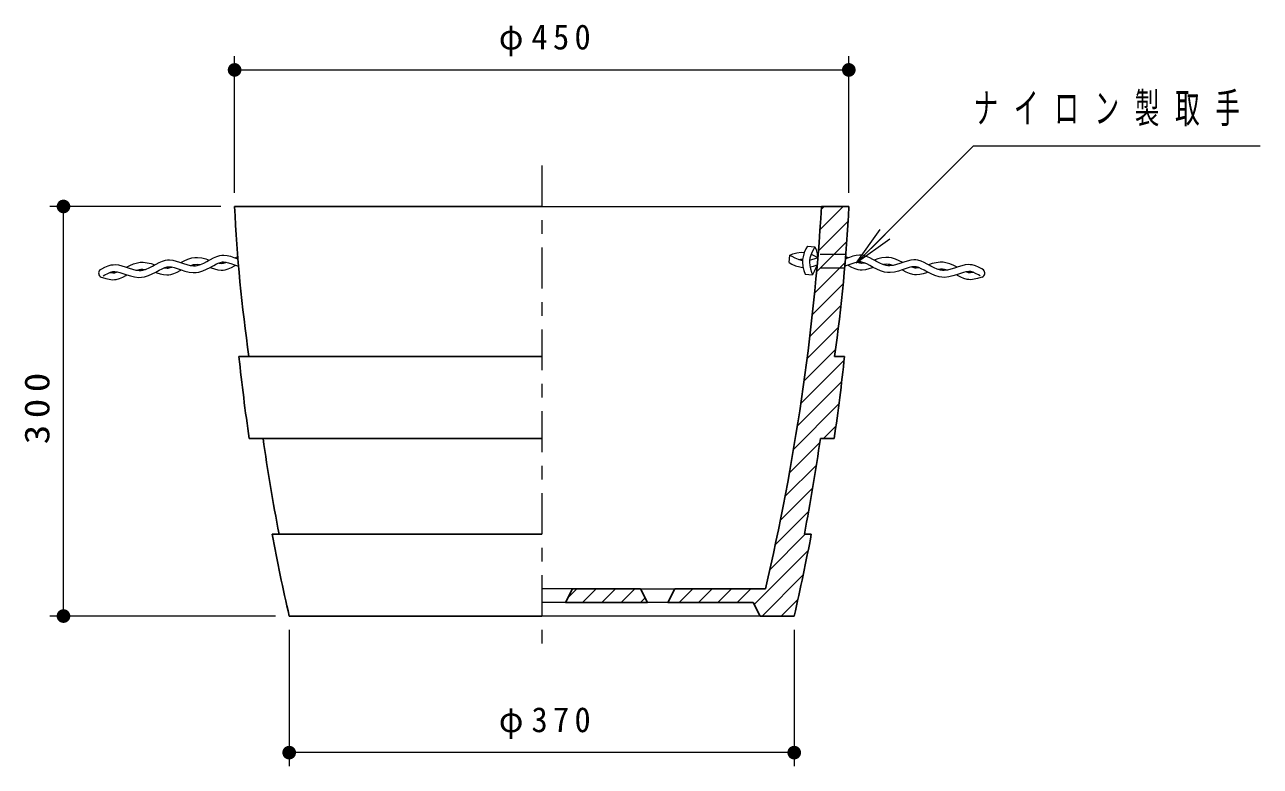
# Model space of a CAD drawing. Units: millimetres on the paper. Extents: x -365 to 12, y -47 to 257.
# Drawn here: x -274.5 to -184, y 75.4 to 129.7 of the extents above; entities that cross this region are included whole.
import ezdxf

# ---------------------------------------------------------------- set-up
doc = ezdxf.new("R2010")
doc.units = ezdxf.units.MM
doc.linetypes.add('USER1', pattern=[4.5, 2.5, -2])
doc.linetypes.add('USER2', pattern=[6, 3, -1, 1, -1])
doc.layers.add('LY_1', color=7, linetype='Continuous', lineweight=13)
doc.styles.add('ＭＳ ゴシック', font='')
doc.styles.get('ＭＳ ゴシック').set_extended_font_data('MS Gothic')

# ---------------------------------------------------------------- blocks, each defined once
blk = doc.blocks.new('filled_dot')
at = {"color": 0, "linetype": 'Continuous', "lineweight": -2, "const_width": 1.25}
blk.add_lwpolyline([(-0.625, 0, 1), (0.625, 0, 1)], format="xyb", close=True, dxfattribs=at)

msp = doc.modelspace()

# ---------------------------------------------------------------- linework, layer by layer
at = {"layer": 'LY_1'}
for p, q in [((-259.114, 117.41), (-259.114, 127.41)), ((-214.114, 117.41), (-214.114, 127.41)), ((-259.114, 126.41), (-214.114, 126.41)), ((-260.114, 116.41), (-272.65, 116.41)), ((-271.65, 86.41), (-271.65, 116.41)), ((-236.614, 116.41), (-216.114, 116.41)), ((-216.228, 114.698), (-214.516, 116.41)), ((-216.126, 116.214), (-215.93, 116.41)), ((-216.345, 113.167), (-214.17, 115.342)), ((-213.572, 112.245), (-211.805, 114.72)), ((-213.572, 112.245), (-211.451, 114.367)), ((-217.252, 113.303), (-217.376, 113.027)), ((-217.148, 113.498), (-217.252, 113.303)), ((-217.148, 113.498), (-216.605, 113.446)), ((-216.68, 113.313), (-216.803, 113.083)), ((-216.605, 113.446), (-216.68, 113.313)), ((-216.605, 113.446), (-216.495, 113.23)), ((-216.495, 113.23), (-216.426, 112.935)), ((-216.477, 111.62), (-214.265, 113.832)), ((-211.098, 114.013), (-213.572, 112.245)), ((-266.522, 112.203), (-266.224, 112.291)), ((-266.224, 112.291), (-266.022, 112.321)), ((-266.022, 112.321), (-265.817, 112.326)), ((-265.817, 112.326), (-265.508, 112.292)), ((-265.508, 112.292), (-265.214, 112.221)), ((-264.866, 112.183), (-264.635, 112.304)), ((-264.635, 112.304), (-264.403, 112.405)), ((-264.403, 112.405), (-264.167, 112.475)), ((-264.167, 112.475), (-264.029, 112.495)), ((-264.029, 112.495), (-263.89, 112.499)), ((-263.89, 112.499), (-263.646, 112.472)), ((-263.646, 112.472), (-263.399, 112.412)), ((-263.399, 112.412), (-263.151, 112.333)), ((-263.151, 112.333), (-263.007, 112.283)), ((-263.061, 112.302), (-262.815, 112.431)), ((-263.007, 112.283), (-262.862, 112.233)), ((-262.815, 112.431), (-262.537, 112.552)), ((-262.537, 112.552), (-262.239, 112.639)), ((-262.239, 112.639), (-262.037, 112.669)), ((-262.037, 112.669), (-261.833, 112.675)), ((-261.833, 112.675), (-261.523, 112.64)), ((-261.611, 112.161), (-261.379, 112.262)), ((-261.523, 112.64), (-261.229, 112.57)), ((-261.379, 112.262), (-261.148, 112.383)), ((-261.229, 112.57), (-260.965, 112.485)), ((-261.148, 112.383), (-261.014, 112.458)), ((-261.014, 112.458), (-260.881, 112.532)), ((-260.881, 112.532), (-260.65, 112.653)), ((-260.65, 112.653), (-260.418, 112.754)), ((-260.434, 112.202), (-260.247, 112.283)), ((-260.418, 112.754), (-260.183, 112.823)), ((-260.275, 112.271), (-260.245, 112.264)), ((-260.247, 112.283), (-260.075, 112.334)), ((-260.245, 112.264), (-260.067, 112.244)), ((-260.183, 112.823), (-260.044, 112.844)), ((-260.075, 112.334), (-260.001, 112.345)), ((-260.044, 112.844), (-259.905, 112.847)), ((-260.001, 112.345), (-259.926, 112.347)), ((-259.992, 112.246), (-259.918, 112.257)), ((-259.926, 112.347), (-259.748, 112.327)), ((-259.918, 112.257), (-259.746, 112.307)), ((-259.905, 112.847), (-259.661, 112.82)), ((-259.748, 112.327), (-259.549, 112.279)), ((-259.746, 112.307), (-259.718, 112.32)), ((-259.661, 112.82), (-259.415, 112.761)), ((-259.549, 112.279), (-259.324, 112.207)), ((-259.415, 112.761), (-259.166, 112.682)), ((-259.166, 112.682), (-259.022, 112.632)), ((-259.076, 112.651), (-258.882, 112.752)), ((-259.022, 112.632), (-258.868, 112.579)), ((-218.482, 112.297), (-218.43, 112.841)), ((-218.482, 112.297), (-218.288, 112.193)), ((-218.43, 112.841), (-218.215, 112.951)), ((-218.43, 112.841), (-218.297, 112.765)), ((-218.297, 112.765), (-218.068, 112.642)), ((-218.215, 112.951), (-217.92, 113.019)), ((-218.068, 112.642), (-217.836, 112.539)), ((-217.92, 113.019), (-217.61, 113.051)), ((-217.836, 112.539), (-217.601, 112.468)), ((-217.83, 112.537), (-217.653, 112.555)), ((-217.653, 112.555), (-217.494, 112.549)), ((-217.61, 113.051), (-217.406, 113.043)), ((-217.601, 112.468), (-217.5, 112.452)), ((-217.498, 112.527), (-217.505, 112.323)), ((-217.505, 112.323), (-217.473, 112.013)), ((-217.466, 112.729), (-217.498, 112.527)), ((-217.376, 113.027), (-217.466, 112.729)), ((-217.406, 113.043), (-217.374, 113.038)), ((-216.999, 112.479), (-217.004, 112.339)), ((-217.004, 112.339), (-216.979, 112.096)), ((-217, 112.485), (-216.833, 112.523)), ((-216.977, 112.617), (-216.999, 112.479)), ((-216.906, 112.852), (-216.977, 112.617)), ((-216.803, 113.083), (-216.906, 112.852)), ((-216.88, 112.91), (-216.63, 112.798)), ((-216.833, 112.523), (-216.584, 112.6)), ((-216.63, 112.798), (-216.386, 112.668)), ((-216.626, 110.058), (-214.382, 112.301)), ((-216.584, 112.6), (-216.386, 112.667)), ((-216.426, 112.935), (-216.399, 112.675)), ((-214.206, 112.632), (-214.35, 112.582)), ((-214.152, 112.651), (-214.346, 112.752)), ((-214.062, 112.682), (-214.206, 112.632)), ((-213.813, 112.761), (-214.062, 112.682)), ((-213.679, 112.279), (-213.904, 112.207)), ((-213.567, 112.82), (-213.813, 112.761)), ((-213.48, 112.327), (-213.679, 112.279)), ((-213.323, 112.847), (-213.567, 112.82)), ((-213.482, 112.307), (-213.51, 112.32)), ((-213.31, 112.257), (-213.482, 112.307)), ((-213.302, 112.347), (-213.48, 112.327)), ((-213.184, 112.844), (-213.323, 112.847)), ((-213.236, 112.246), (-213.31, 112.257)), ((-213.227, 112.345), (-213.302, 112.347)), ((-213.153, 112.334), (-213.227, 112.345)), ((-213.045, 112.823), (-213.184, 112.844)), ((-212.983, 112.264), (-213.161, 112.244)), ((-212.981, 112.283), (-213.153, 112.334)), ((-212.81, 112.754), (-213.045, 112.823)), ((-212.953, 112.271), (-212.983, 112.264)), ((-212.794, 112.202), (-212.981, 112.283)), ((-212.578, 112.653), (-212.81, 112.754)), ((-212.347, 112.532), (-212.578, 112.653)), ((-212.214, 112.458), (-212.347, 112.532)), ((-211.999, 112.57), (-212.264, 112.485)), ((-212.08, 112.383), (-212.214, 112.458)), ((-211.849, 112.262), (-212.08, 112.383)), ((-211.705, 112.64), (-211.999, 112.57)), ((-211.617, 112.161), (-211.849, 112.262)), ((-211.395, 112.675), (-211.705, 112.64)), ((-211.191, 112.669), (-211.395, 112.675)), ((-210.989, 112.639), (-211.191, 112.669)), ((-210.691, 112.552), (-210.989, 112.639)), ((-210.413, 112.431), (-210.691, 112.552)), ((-210.167, 112.302), (-210.413, 112.431)), ((-210.221, 112.283), (-210.366, 112.233)), ((-210.077, 112.333), (-210.221, 112.283)), ((-209.829, 112.412), (-210.077, 112.333)), ((-209.582, 112.472), (-209.829, 112.412)), ((-209.339, 112.499), (-209.582, 112.472)), ((-209.199, 112.495), (-209.339, 112.499)), ((-209.061, 112.475), (-209.199, 112.495)), ((-208.825, 112.405), (-209.061, 112.475)), ((-208.593, 112.304), (-208.825, 112.405)), ((-208.362, 112.183), (-208.593, 112.304)), ((-207.72, 112.292), (-208.014, 112.221)), ((-207.411, 112.326), (-207.72, 112.292)), ((-207.207, 112.321), (-207.411, 112.326)), ((-207.004, 112.291), (-207.207, 112.321)), ((-206.706, 112.203), (-207.004, 112.291)), ((-268.984, 111.76), (-268.85, 111.835)), ((-268.85, 111.835), (-268.62, 111.956)), ((-268.741, 111.323), (-268.613, 111.395)), ((-268.62, 111.956), (-268.387, 112.057)), ((-268.613, 111.395), (-268.404, 111.504)), ((-268.404, 111.504), (-268.216, 111.586)), ((-268.387, 112.057), (-268.152, 112.126)), ((-268.243, 111.574), (-268.215, 111.567)), ((-268.216, 111.586), (-268.044, 111.636)), ((-268.215, 111.567), (-268.037, 111.547)), ((-268.152, 112.126), (-268.014, 112.146)), ((-268.044, 111.636), (-267.97, 111.647)), ((-268.037, 111.547), (-267.962, 111.549)), ((-268.014, 112.146), (-267.874, 112.15)), ((-267.97, 111.647), (-267.895, 111.649)), ((-267.962, 111.549), (-267.887, 111.56)), ((-267.895, 111.649), (-267.717, 111.63)), ((-267.887, 111.56), (-267.716, 111.61)), ((-267.874, 112.15), (-267.631, 112.123)), ((-267.717, 111.63), (-267.519, 111.582)), ((-267.716, 111.61), (-267.687, 111.622)), ((-267.631, 112.123), (-267.384, 112.064)), ((-267.519, 111.582), (-267.294, 111.51)), ((-267.384, 112.064), (-267.136, 111.985)), ((-267.312, 111.241), (-267.081, 111.361)), ((-267.294, 111.51), (-267.155, 111.462)), ((-267.155, 111.462), (-267.005, 111.41)), ((-267.136, 111.985), (-266.992, 111.935)), ((-267.081, 111.361), (-267.002, 111.405)), ((-267.045, 111.953), (-266.8, 112.082)), ((-267.005, 111.41), (-266.734, 111.324)), ((-266.992, 111.935), (-266.847, 111.885)), ((-266.847, 111.885), (-266.599, 111.806)), ((-266.8, 112.082), (-266.522, 112.203)), ((-266.599, 111.806), (-266.353, 111.746)), ((-266.353, 111.746), (-266.109, 111.719)), ((-266.316, 111.742), (-266.116, 111.801)), ((-266.116, 111.801), (-265.978, 111.822)), ((-266.109, 111.719), (-265.969, 111.723)), ((-265.978, 111.822), (-265.838, 111.826)), ((-265.969, 111.723), (-265.831, 111.743)), ((-265.838, 111.826), (-265.631, 111.802)), ((-265.831, 111.743), (-265.596, 111.813)), ((-265.596, 111.813), (-265.363, 111.914)), ((-265.425, 111.342), (-265.147, 111.463)), ((-265.363, 111.914), (-265.133, 112.035)), ((-265.214, 112.221), (-264.949, 112.137)), ((-265.147, 111.463), (-264.895, 111.595)), ((-265.133, 112.035), (-264.999, 112.109)), ((-264.999, 112.109), (-264.866, 112.183)), ((-264.902, 111.591), (-264.811, 111.56)), ((-264.895, 111.595), (-264.756, 111.672)), ((-264.811, 111.56), (-264.563, 111.481)), ((-264.756, 111.672), (-264.628, 111.743)), ((-264.628, 111.743), (-264.419, 111.853)), ((-264.563, 111.481), (-264.316, 111.422)), ((-264.419, 111.853), (-264.232, 111.935)), ((-264.316, 111.422), (-264.073, 111.394)), ((-264.26, 111.922), (-264.23, 111.915)), ((-264.232, 111.935), (-264.06, 111.985)), ((-264.23, 111.915), (-264.052, 111.895)), ((-264.073, 111.394), (-263.933, 111.398)), ((-264.06, 111.985), (-263.985, 111.996)), ((-264.052, 111.895), (-263.977, 111.897)), ((-263.985, 111.996), (-263.91, 111.998)), ((-263.977, 111.897), (-263.903, 111.908)), ((-263.933, 111.398), (-263.795, 111.419)), ((-263.91, 111.998), (-263.732, 111.978)), ((-263.903, 111.908), (-263.731, 111.959)), ((-263.795, 111.419), (-263.56, 111.488)), ((-263.732, 111.978), (-263.534, 111.93)), ((-263.731, 111.959), (-263.703, 111.971)), ((-263.56, 111.488), (-263.327, 111.589)), ((-263.534, 111.93), (-263.309, 111.859)), ((-263.327, 111.589), (-263.097, 111.71)), ((-263.309, 111.859), (-263.17, 111.811)), ((-263.17, 111.811), (-263.02, 111.759)), ((-263.097, 111.71), (-263.013, 111.757)), ((-263.02, 111.759), (-262.749, 111.672)), ((-262.862, 112.233), (-262.614, 112.154)), ((-262.749, 111.672), (-262.454, 111.602)), ((-262.614, 112.154), (-262.368, 112.095)), ((-262.454, 111.602), (-262.145, 111.567)), ((-262.368, 112.095), (-262.124, 112.068)), ((-262.332, 112.091), (-262.131, 112.15)), ((-262.145, 111.567), (-261.941, 111.573)), ((-262.131, 112.15), (-261.993, 112.17)), ((-262.124, 112.068), (-261.984, 112.072)), ((-261.993, 112.17), (-261.853, 112.174)), ((-261.984, 112.072), (-261.846, 112.092)), ((-261.941, 111.573), (-261.739, 111.603)), ((-261.853, 112.174), (-261.646, 112.151)), ((-261.846, 112.092), (-261.611, 112.161)), ((-261.739, 111.603), (-261.44, 111.69)), ((-261.44, 111.69), (-261.162, 111.811)), ((-261.162, 111.811), (-260.91, 111.944)), ((-260.917, 111.94), (-260.826, 111.909)), ((-260.91, 111.944), (-260.771, 112.021)), ((-260.826, 111.909), (-260.578, 111.83)), ((-260.771, 112.021), (-260.643, 112.092)), ((-260.643, 112.092), (-260.434, 112.202)), ((-260.578, 111.83), (-260.332, 111.77)), ((-260.332, 111.77), (-260.088, 111.743)), ((-260.088, 111.743), (-259.948, 111.747)), ((-260.067, 112.244), (-259.992, 112.246)), ((-259.948, 111.747), (-259.81, 111.767)), ((-259.81, 111.767), (-259.575, 111.837)), ((-259.575, 111.837), (-259.343, 111.938)), ((-259.343, 111.938), (-259.112, 112.059)), ((-259.324, 112.207), (-259.186, 112.159)), ((-259.186, 112.159), (-259.036, 112.108)), ((-259.112, 112.059), (-259.033, 112.103)), ((-259.036, 112.108), (-258.824, 112.04)), ((-218.288, 112.193), (-218.011, 112.07)), ((-218.011, 112.07), (-217.713, 111.979)), ((-217.713, 111.979), (-217.512, 111.948)), ((-217.512, 111.948), (-217.458, 111.946)), ((-217.473, 112.013), (-217.405, 111.718)), ((-217.405, 111.718), (-217.321, 111.446)), ((-217.321, 111.446), (-216.779, 111.394)), ((-216.979, 112.096), (-216.922, 111.849)), ((-216.953, 111.983), (-216.703, 112.04)), ((-216.922, 111.849), (-216.845, 111.6)), ((-216.845, 111.6), (-216.779, 111.394)), ((-216.647, 111.645), (-216.779, 111.394)), ((-216.703, 112.04), (-216.433, 112.124)), ((-216.524, 111.922), (-216.647, 111.645)), ((-216.466, 112.114), (-216.524, 111.922)), ((-214.192, 112.108), (-214.404, 112.04)), ((-214.116, 112.059), (-214.195, 112.103)), ((-214.042, 112.159), (-214.192, 112.108)), ((-213.885, 111.938), (-214.116, 112.059)), ((-213.904, 112.207), (-214.042, 112.159)), ((-213.653, 111.837), (-213.885, 111.938)), ((-213.418, 111.767), (-213.653, 111.837)), ((-213.28, 111.747), (-213.418, 111.767)), ((-213.14, 111.743), (-213.28, 111.747)), ((-213.161, 112.244), (-213.236, 112.246)), ((-212.896, 111.77), (-213.14, 111.743)), ((-212.65, 111.83), (-212.896, 111.77)), ((-212.585, 112.092), (-212.794, 112.202)), ((-212.402, 111.909), (-212.65, 111.83)), ((-212.457, 112.021), (-212.585, 112.092)), ((-212.318, 111.944), (-212.457, 112.021)), ((-212.311, 111.94), (-212.402, 111.909)), ((-212.066, 111.811), (-212.318, 111.944)), ((-211.788, 111.69), (-212.066, 111.811)), ((-211.489, 111.603), (-211.788, 111.69)), ((-211.382, 112.092), (-211.617, 112.161)), ((-211.375, 112.174), (-211.582, 112.151)), ((-211.287, 111.573), (-211.489, 111.603)), ((-211.244, 112.072), (-211.382, 112.092)), ((-211.235, 112.17), (-211.375, 112.174)), ((-211.083, 111.567), (-211.287, 111.573)), ((-211.104, 112.068), (-211.244, 112.072)), ((-211.097, 112.15), (-211.235, 112.17)), ((-210.86, 112.095), (-211.104, 112.068)), ((-210.896, 112.091), (-211.097, 112.15)), ((-210.774, 111.602), (-211.083, 111.567)), ((-210.614, 112.154), (-210.86, 112.095)), ((-210.479, 111.672), (-210.774, 111.602)), ((-210.366, 112.233), (-210.614, 112.154)), ((-210.208, 111.759), (-210.479, 111.672)), ((-210.131, 111.71), (-210.215, 111.757)), ((-210.058, 111.811), (-210.208, 111.759)), ((-209.901, 111.589), (-210.131, 111.71)), ((-209.919, 111.859), (-210.058, 111.811)), ((-209.694, 111.93), (-209.919, 111.859)), ((-209.668, 111.488), (-209.901, 111.589)), ((-209.496, 111.978), (-209.694, 111.93)), ((-209.433, 111.419), (-209.668, 111.488)), ((-209.497, 111.959), (-209.525, 111.971)), ((-209.325, 111.908), (-209.497, 111.959)), ((-209.318, 111.998), (-209.496, 111.978)), ((-209.295, 111.398), (-209.433, 111.419)), ((-209.251, 111.897), (-209.325, 111.908)), ((-209.243, 111.996), (-209.318, 111.998)), ((-209.155, 111.394), (-209.295, 111.398)), ((-209.176, 111.895), (-209.251, 111.897)), ((-209.168, 111.985), (-209.243, 111.996)), ((-208.998, 111.915), (-209.176, 111.895)), ((-208.996, 111.935), (-209.168, 111.985)), ((-208.912, 111.422), (-209.155, 111.394)), ((-208.968, 111.922), (-208.998, 111.915)), ((-208.809, 111.853), (-208.996, 111.935)), ((-208.665, 111.481), (-208.912, 111.422)), ((-208.6, 111.743), (-208.809, 111.853)), ((-208.417, 111.56), (-208.665, 111.481)), ((-208.472, 111.672), (-208.6, 111.743)), ((-208.333, 111.595), (-208.472, 111.672)), ((-208.326, 111.591), (-208.417, 111.56)), ((-208.229, 112.109), (-208.362, 112.183)), ((-208.081, 111.463), (-208.333, 111.595)), ((-208.014, 112.221), (-208.279, 112.137)), ((-208.095, 112.035), (-208.229, 112.109)), ((-207.865, 111.914), (-208.095, 112.035)), ((-207.803, 111.342), (-208.081, 111.463)), ((-207.632, 111.813), (-207.865, 111.914)), ((-207.397, 111.743), (-207.632, 111.813)), ((-207.39, 111.826), (-207.597, 111.802)), ((-207.259, 111.723), (-207.397, 111.743)), ((-207.25, 111.822), (-207.39, 111.826)), ((-207.119, 111.719), (-207.259, 111.723)), ((-207.112, 111.801), (-207.25, 111.822)), ((-206.876, 111.746), (-207.119, 111.719)), ((-206.912, 111.742), (-207.112, 111.801)), ((-206.629, 111.806), (-206.876, 111.746)), ((-206.428, 112.082), (-206.706, 112.203)), ((-206.381, 111.885), (-206.629, 111.806)), ((-206.223, 111.41), (-206.494, 111.324)), ((-206.183, 111.953), (-206.428, 112.082)), ((-206.236, 111.935), (-206.381, 111.885)), ((-206.092, 111.985), (-206.236, 111.935)), ((-206.147, 111.361), (-206.226, 111.405)), ((-206.073, 111.462), (-206.223, 111.41)), ((-205.916, 111.241), (-206.147, 111.361)), ((-205.844, 112.064), (-206.092, 111.985)), ((-205.934, 111.51), (-206.073, 111.462)), ((-205.709, 111.582), (-205.934, 111.51)), ((-205.597, 112.123), (-205.844, 112.064)), ((-205.511, 111.63), (-205.709, 111.582)), ((-205.354, 112.15), (-205.597, 112.123)), ((-205.513, 111.61), (-205.541, 111.622)), ((-205.341, 111.56), (-205.513, 111.61)), ((-205.333, 111.649), (-205.511, 111.63)), ((-205.214, 112.146), (-205.354, 112.15)), ((-205.266, 111.549), (-205.341, 111.56)), ((-205.258, 111.647), (-205.333, 111.649)), ((-205.191, 111.547), (-205.266, 111.549)), ((-205.184, 111.636), (-205.258, 111.647)), ((-205.076, 112.126), (-205.214, 112.146)), ((-205.013, 111.567), (-205.191, 111.547)), ((-205.012, 111.586), (-205.184, 111.636)), ((-204.841, 112.057), (-205.076, 112.126)), ((-204.985, 111.574), (-205.013, 111.567)), ((-204.824, 111.504), (-205.012, 111.586)), ((-204.608, 111.956), (-204.841, 112.057)), ((-204.615, 111.395), (-204.824, 111.504)), ((-204.487, 111.323), (-204.615, 111.395)), ((-204.378, 111.835), (-204.608, 111.956)), ((-204.244, 111.76), (-204.378, 111.835)), ((-268.886, 111.243), (-268.796, 111.211)), ((-268.796, 111.211), (-268.548, 111.132)), ((-268.548, 111.132), (-268.301, 111.073)), ((-268.301, 111.073), (-268.058, 111.046)), ((-268.058, 111.046), (-267.918, 111.05)), ((-267.918, 111.05), (-267.78, 111.07)), ((-267.78, 111.07), (-267.545, 111.139)), ((-267.545, 111.139), (-267.312, 111.241)), ((-266.734, 111.324), (-266.439, 111.253)), ((-266.439, 111.253), (-266.13, 111.218)), ((-266.13, 111.218), (-265.926, 111.224)), ((-265.926, 111.224), (-265.723, 111.254)), ((-265.723, 111.254), (-265.425, 111.342)), ((-216.791, 108.478), (-214.522, 110.747)), ((-207.505, 111.254), (-207.803, 111.342)), ((-207.302, 111.224), (-207.505, 111.254)), ((-207.098, 111.218), (-207.302, 111.224)), ((-206.789, 111.253), (-207.098, 111.218)), ((-206.494, 111.324), (-206.789, 111.253)), ((-205.683, 111.139), (-205.916, 111.241)), ((-205.448, 111.07), (-205.683, 111.139)), ((-205.31, 111.05), (-205.448, 111.07)), ((-205.17, 111.046), (-205.31, 111.05)), ((-204.927, 111.073), (-205.17, 111.046)), ((-204.68, 111.132), (-204.927, 111.073)), ((-204.432, 111.211), (-204.68, 111.132)), ((-204.342, 111.243), (-204.432, 111.211)), ((-216.973, 106.882), (-214.687, 109.168)), ((-217.173, 105.268), (-214.876, 107.565)), ((-217.392, 103.635), (-215.092, 105.935)), ((-217.629, 101.983), (-214.456, 105.157)), ((-217.887, 100.311), (-214.638, 103.56)), ((-218.166, 98.618), (-214.838, 101.946)), ((-215.959, 99.41), (-215.057, 100.313)), ((-218.467, 96.903), (-216.236, 99.133)), ((-218.79, 95.166), (-216.491, 97.464)), ((-219.137, 93.404), (-216.767, 95.774)), ((-219.509, 91.618), (-217.065, 94.062)), ((-219.908, 89.805), (-217.303, 92.41)), ((-221.039, 87.26), (-217.095, 91.204)), ((-220.474, 86.41), (-217.455, 89.43)), ((-234.364, 88.41), (-236.614, 88.41)), ((-234.698, 87.743), (-234.03, 88.41)), ((-233.616, 87.41), (-232.616, 88.41)), ((-232.202, 87.41), (-231.202, 88.41)), ((-230.788, 87.41), (-229.788, 88.41)), ((-229.364, 88.41), (-226.864, 88.41)), ((-226.545, 87.41), (-225.545, 88.41)), ((-225.131, 87.41), (-224.131, 88.41)), ((-223.717, 87.41), (-222.717, 88.41)), ((-222.303, 87.41), (-221.303, 88.41)), ((-234.864, 87.41), (-236.614, 87.41)), ((-229.374, 87.41), (-229.034, 87.75)), ((-227.364, 87.41), (-228.864, 87.41)), ((-219.06, 86.41), (-217.841, 87.63)), ((-256.114, 86.41), (-272.65, 86.41)), ((-220.614, 86.41), (-236.614, 86.41)), ((-255.114, 85.41), (-255.114, 75.41)), ((-218.114, 85.41), (-218.114, 75.41)), ((-218.114, 76.41), (-255.114, 76.41))]:
    msp.add_line(p, q, dxfattribs=at)
at = {"layer": 'LY_1', "linetype": 'USER2'}
msp.add_line((-236.614, 119.41), (-236.614, 83.41), dxfattribs=at)
at = {"layer": 'LY_1', "color": 3, "lineweight": 25}
for p, q in [((-259.114, 116.41), (-236.614, 116.41)), ((-214.114, 116.41), (-216.114, 116.41)), ((-258.8, 105.41), (-236.614, 105.41)), ((-215.166, 105.41), (-214.428, 105.41)), ((-258.043, 99.41), (-236.614, 99.41)), ((-215.185, 99.41), (-216.196, 99.41)), ((-256.367, 92.41), (-236.614, 92.41)), ((-217.37, 92.41), (-216.861, 92.41)), ((-234.364, 88.41), (-234.864, 87.41)), ((-234.364, 88.41), (-229.364, 88.41)), ((-229.364, 88.41), (-228.864, 87.41)), ((-226.864, 88.41), (-227.364, 87.41)), ((-226.864, 88.41), (-220.229, 88.41)), ((-234.864, 87.41), (-228.864, 87.41)), ((-227.364, 87.41), (-221.114, 87.41)), ((-221.114, 87.41), (-220.614, 86.41)), ((-255.114, 86.41), (-236.614, 86.41)), ((-220.614, 86.41), (-218.114, 86.41))]:
    msp.add_line(p, q, dxfattribs=at)
at = {"layer": 'LY_1', "linetype": 'USER1'}
for p, q in [((-216.216, 112.91), (-214.333, 112.91)), ((-216.163, 111.91), (-214.416, 111.91))]:
    msp.add_line(p, q, dxfattribs=at)
at = {"layer": 'LY_1'}
msp.add_lwpolyline([(-213.572, 112.245), (-204.968, 120.85), (-183.968, 120.85)], dxfattribs=at)
at = {"layer": 'LY_1', "color": 3, "lineweight": 25}
for centre, radius, start, end in [((-144.243, 121.849), 115, 182.71085, 188.21846), ((-383.331, 126.681), 167.532, 346.79472, 356.48508), ((-328.985, 121.849), 115, 351.78154, 357.28916), ((-94.251, 123.125), 165.5, 186.14471, 188.23848), ((-378.977, 123.125), 165.5, 351.76152, 353.85529), ((-94.251, 123.125), 164.5, 188.28893, 190.76131), ((-378.977, 123.125), 164.5, 349.23869, 351.71108), ((-94.251, 123.125), 165, 190.7283, 192.85683), ((-378.977, 123.125), 165, 347.14315, 349.27169)]:
    msp.add_arc(centre, radius, start, end, dxfattribs=at)
at = {"layer": 'LY_1'}
for centre, start, end in [((-268.756, 111.535), 135.42452, 245.92908), ((-204.472, 111.535), 294.0713, 44.57587)]:
    msp.add_arc(centre, 0.321, start, end, dxfattribs=at)

# ---------------------------------------------------------------- block references
at = {"layer": 'LY_1', "xscale": 0.4, "yscale": 0.4}
for p in [(-259.114, 126.41), (-255.114, 76.41)]:
    msp.add_blockref('filled_dot', p, dxfattribs=at)
for p, rotation in [((-214.114, 126.41), 180), ((-271.65, 116.41), 270), ((-271.65, 86.41), 90), ((-218.114, 76.41), 180)]:
    msp.add_blockref('filled_dot', p, dxfattribs=dict(at, rotation=rotation))

# ---------------------------------------------------------------- texts
at = {"layer": 'LY_1', "style": 'ＭＳ ゴシック'}
for s, insert, char_height, attachment_point in [('\\T1.33;\\W0.95;φ450', (-236.195, 127.41), 1.833, 8), ('\\T1.64;\\W0.6;ナイロン製取手', (-204.968, 123.5), 2.199, 4), ('\\T1.33;\\W0.95;φ370', (-236.195, 77.41), 1.833, 8)]:
    msp.add_mtext(s, dxfattribs=dict(at, insert=insert, char_height=char_height, attachment_point=attachment_point))
at = {"layer": 'LY_1', "insert": (-272.65, 101.851), "char_height": 1.833, "attachment_point": 8, "rotation": 90, "style": 'ＭＳ ゴシック'}
msp.add_mtext('\\T1.33;\\W1.15;300', dxfattribs=at)

doc.saveas('drawing.dxf')
